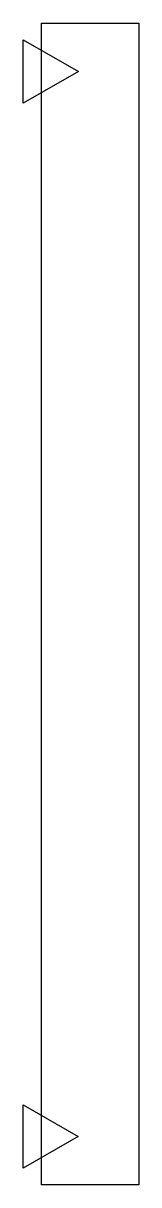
# Model space of a CAD drawing. Header units: inches. Extents: x 42.2 to 43.7, y -26 to -11.
import ezdxf

# ---------------------------------------------------------------- set-up
doc = ezdxf.new("R2010")
doc.units = ezdxf.units.IN
doc.layers.get('0').update_dxf_attribs({"linetype": 'CONTINUOUS'})

msp = doc.modelspace()

# ---------------------------------------------------------------- linework, layer by layer
for points in [[(42.414, -11), (43.664, -11), (43.664, -26), (42.414, -26)], [(42.887, -11.625), (42.178, -12.034), (42.178, -11.216)], [(42.886, -25.375), (42.178, -25.784), (42.178, -24.966)]]:
    msp.add_lwpolyline(points, close=True)

doc.saveas('drawing.dxf')
